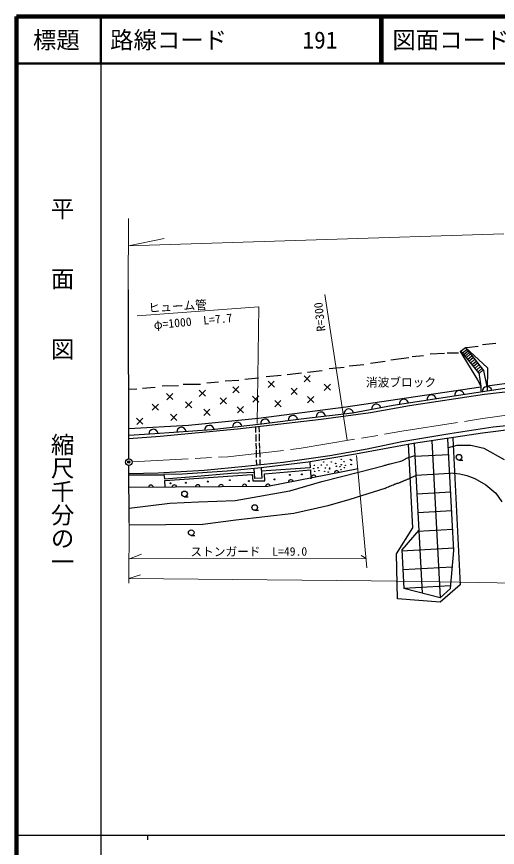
# Model space of a CAD drawing. Units: millimetres, scale not verified. Extents: x 40000 to 680000, y 20000 to 380000.
# Drawn here: x 40000 to 142840, y 202409 to 380000 of the extents above; entities that cross this region are included whole.
import ezdxf
from ezdxf.enums import TextEntityAlignment as Align

# ---------------------------------------------------------------- set-up
doc = ezdxf.new("R2010")
doc.units = ezdxf.units.MM
doc.header["$LTSCALE"] = 1000
doc.header["$PDMODE"] = 32
doc.header["$PDSIZE"] = 500
doc.linetypes.add('CHAIN', pattern=[18.5, 12, -1.5, 3.5, -1.5])
for name, color, linetype, lineweight in [('M-BGD', 7, 'Continuous', 25), ('M-BMK', 2, 'CHAIN', 13), ('M-BMK-ROW', 30, 'Continuous', 25), ('M-BMK-SRVR', 3, 'Continuous', 25), ('M-OTRS', 6, 'Continuous', 25), ('M-STR-HTXT', 7, 'Continuous', 13), ('M-TTL', 2, 'Continuous', 140), ('M-TTL-BAND', 7, 'Continuous', 25), ('M-TTL-LINE', 7, 'Continuous', 50), ('M-TTL-TXT', 7, 'Continuous', 50)]:
    doc.layers.add(name, color=color, linetype=linetype, lineweight=lineweight)
doc.styles.add('@ＭＳ ゴシック', font='')
doc.styles.add('ＭＳ ゴシック', font='')
doc.styles.get('@ＭＳ ゴシック').set_extended_font_data('@MS Gothic')
doc.styles.get('ＭＳ ゴシック').set_extended_font_data('MS Gothic')

msp = doc.modelspace()

# ---------------------------------------------------------------- linework, layer by layer
at = {"layer": 'M-BGD'}
for p, q in [((63994, 285471), (63937, 321611)), ((134869, 308433), (136004, 309243)), ((136004, 309243), (140731, 304934)), ((136004, 309243), (139897, 304332)), ((138719, 309490), (136217, 309212)), ((142473, 310093), (139646, 309815)), ((127066, 307498), (124610, 307289)), ((131560, 308008), (128433, 307869)), ((134549, 308077), (132116, 308031)), ((134869, 308433), (138599, 302386)), ((138900, 303845), (135032, 308549)), ((135403, 308098), (136297, 308874)), ((135677, 307766), (136564, 308537)), ((135956, 307426), (136837, 308192)), ((136197, 307133), (137073, 307895)), ((136518, 306743), (137387, 307499)), ((114277, 305552), (111149, 305274)), ((118818, 306247), (115690, 305853)), ((123869, 307058), (120046, 306594)), ((136806, 306392), (137670, 307142)), ((137129, 305999), (137986, 306743)), ((137458, 305600), (138307, 306338)), ((137739, 305258), (138582, 305991)), ((138067, 304859), (138893, 305578)), ((100956, 303791), (97874, 303443)), ((105358, 304301), (102207, 303953)), ((110037, 304996), (106863, 304718)), ((138400, 304454), (139229, 305174)), ((138701, 304088), (139523, 304803)), ((138900, 303845), (139271, 300996)), ((138919, 303699), (139795, 304460)), ((139897, 304332), (140668, 300476)), ((140731, 304934), (140661, 299999)), ((87518, 302239), (84576, 302077)), ((91712, 302702), (88792, 302447)), ((96623, 303258), (93380, 302980)), ((93783, 302075), (95134, 300775)), ((95109, 302101), (93808, 300750)), ((101474, 303234), (102826, 301933)), ((102800, 303259), (101500, 301908)), ((138599, 302386), (139271, 300996)), ((140676, 301068), (147245, 301949)), ((65740, 300362), (63971, 300314)), ((69609, 300686), (66945, 300524)), ((74614, 301080), (71115, 301011)), ((79363, 301335), (75656, 301335)), ((79048, 300129), (80399, 298829)), ((80374, 300155), (79073, 298803)), ((83209, 301822), (80660, 301613)), ((86230, 300871), (87581, 299570)), ((87556, 300896), (86255, 299545)), ((98694, 300546), (100045, 299246)), ((100020, 300572), (98720, 299220)), ((105784, 301427), (107135, 300126)), ((107110, 301452), (105809, 300101)), ((131097, 299621), (139276, 300872)), ((145357, 300652), (133588, 298891)), ((139271, 300996), (139317, 299791)), ((151315, 300526), (140056, 299228)), ((72098, 299434), (73449, 298134)), ((73423, 299460), (72123, 298108)), ((83542, 298507), (84894, 297207)), ((84868, 298533), (83568, 297182)), ((90493, 298878), (91844, 297578)), ((91819, 298904), (90518, 297552)), ((102216, 298786), (103567, 297485)), ((103542, 298811), (102241, 297460)), ((110431, 296563), (131097, 299621)), ((133588, 298891), (120567, 296852)), ((140056, 299228), (124070, 296773)), ((68993, 297164), (70344, 295863)), ((70319, 297189), (69018, 295838)), ((76129, 297673), (77480, 296373)), ((77455, 297699), (76154, 296348)), ((87203, 296608), (88554, 295307)), ((88529, 296633), (87228, 295282)), ((95219, 297905), (96570, 296605)), ((96545, 297930), (95244, 296579)), ((120567, 296852), (111856, 295230)), ((124070, 296773), (115683, 295336)), ((72932, 294986), (74283, 293685)), ((74257, 295011), (72957, 293660)), ((80021, 296052), (81372, 294751)), ((81347, 296077), (80046, 294726)), ((91712, 294153), (110431, 296563)), ((111856, 295230), (101987, 294118)), ((115683, 295336), (105119, 293853)), ((65657, 294152), (67008, 292851)), ((66983, 294177), (65682, 292826)), ((76791, 292670), (91712, 294153)), ((105119, 293853), (87233, 291815)), ((101987, 294118), (92395, 292867)), ((63984, 291949), (76791, 292670)), ((81738, 291663), (69598, 290829)), ((87233, 291815), (70737, 290239)), ((92395, 292867), (81738, 291663)), ((91100, 292255), (91128, 291120)), ((91831, 292339), (91859, 291202)), ((141966, 292234), (132699, 290797)), ((149000, 292135), (139687, 290953)), ((149936, 293022), (141966, 292234)), ((69598, 290829), (63986, 290454)), ((70737, 290239), (63987, 289727)), ((91139, 290699), (91178, 289150)), ((91870, 290781), (91909, 289232)), ((132699, 290797), (122413, 289083)), ((139687, 290953), (124929, 288775)), ((133199, 272455), (132270, 289779)), ((91186, 288835), (91217, 287586)), ((91916, 288917), (91948, 287668)), ((124929, 288775), (112464, 286435)), ((122413, 289083), (114953, 287508)), ((125031, 288775), (126731, 256752)), ((128814, 289300), (130595, 255744)), ((132394, 287869), (134202, 288425)), ((134202, 288425), (135453, 288425)), ((135453, 288425), (137167, 288379)), ((137167, 288379), (139947, 287730)), ((139947, 287730), (144303, 285320)), ((91222, 287397), (91263, 285764)), ((91952, 287479), (91993, 285846)), ((106983, 286117), (97021, 284681)), ((112464, 286435), (102363, 284744)), ((114953, 287508), (106983, 286117)), ((132455, 286320), (125182, 285934)), ((97021, 284681), (88866, 283847)), ((91276, 285246), (91304, 284096)), ((92006, 285328), (92035, 284171)), ((102363, 284744), (92308, 283562)), ((102700, 284784), (102780, 283539)), ((134627, 285210), (135427, 285210)), ((64080, 271851), (64000, 284071)), ((70285, 282411), (64012, 282273)), ((80108, 282967), (70285, 282411)), ((85057, 282821), (75511, 282196)), ((77851, 281663), (85914, 282404)), ((88866, 283847), (80108, 282967)), ((92308, 283562), (85057, 282821)), ((85914, 282404), (90793, 282636)), ((90730, 283401), (90907, 281269)), ((92300, 283562), (92424, 281338)), ((102780, 283539), (92340, 282846)), ((93050, 282288), (102896, 283145)), ((113092, 283357), (93739, 279560)), ((102896, 283145), (102919, 281223)), ((105288, 280594), (113443, 282679)), ((113443, 282679), (118430, 283991)), ((132777, 282448), (134781, 282262)), ((71527, 281987), (64014, 281943)), ((75511, 282196), (71480, 282103)), ((71480, 282103), (71619, 281199)), ((71619, 281199), (77851, 281663)), ((71712, 280829), (90385, 282126)), ((71781, 279462), (71712, 280829)), ((90385, 282126), (90501, 280782)), ((90501, 280782), (93073, 280782)), ((92424, 281338), (90907, 281269)), ((93073, 280782), (93050, 282288)), ((98430, 278602), (105288, 280594)), ((132670, 282326), (125394, 281939)), ((134781, 282262), (136321, 281891)), ((136321, 281891), (138036, 281243)), ((138036, 281243), (140376, 279945)), ((93739, 279560), (64031, 279327)), ((118734, 279161), (111265, 276748)), ((140376, 279945), (142473, 278150)), ((75919, 277379), (76719, 277379)), ((86754, 276563), (98430, 278602)), ((132884, 278331), (125606, 277945)), ((142473, 278150), (143816, 276296)), ((64060, 274903), (72807, 276007)), ((72807, 276007), (78877, 276285)), ((78877, 276285), (86754, 276563)), ((106539, 275451), (99264, 273783)), ((111265, 276748), (106539, 275451)), ((99264, 273783), (86893, 272393)), ((90932, 274460), (91732, 274460)), ((133098, 274337), (125818, 273951)), ((86893, 272393), (79850, 271466)), ((133530, 265899), (133199, 272455)), ((79850, 271466), (64003, 271281)), ((126017, 270192), (122402, 266030)), ((133306, 270342), (125802, 269944)), ((77355, 269085), (78155, 269085)), ((122402, 266030), (122832, 257770)), ((133507, 266347), (122408, 265758)), ((132783, 257784), (133530, 265899)), ((133201, 262326), (122620, 261764)), ((132831, 258300), (122832, 257770)), ((130595, 255744), (122832, 257770)), ((130595, 255744), (132783, 257784))]:
    msp.add_line(p, q, dxfattribs=at)
for points in [[(118430, 283991), (118611, 284042), (118792, 284093), (118974, 284145), (119155, 284196), (119337, 284248), (119518, 284298), (119700, 284348), (119882, 284396), (120174, 284468), (120467, 284533), (120762, 284594), (121056, 284656), (121349, 284721), (121641, 284793), (121929, 284875), (122213, 284970), (122370, 285034), (122524, 285106), (122675, 285185), (122824, 285266), (122973, 285349), (123123, 285430), (123275, 285507), (123429, 285579), (123642, 285667), (123857, 285751), (124074, 285832), (124292, 285910), (124510, 285985), (124729, 286060), (124948, 286133), (125167, 286208)], [(118734, 279161), (118999, 279271), (119265, 279383), (119530, 279495), (119795, 279607), (120060, 279718), (120327, 279827), (120594, 279934), (120862, 280039), (121004, 280092), (121148, 280143), (121292, 280193), (121436, 280242), (121580, 280291), (121724, 280340), (121867, 280391), (122010, 280444), (122125, 280488), (122239, 280534), (122354, 280580), (122467, 280627), (122581, 280674), (122695, 280722), (122808, 280769), (122922, 280816), (123066, 280874), (123210, 280932), (123354, 280989), (123499, 281047), (123643, 281106), (123786, 281165), (123929, 281226), (124071, 281289), (124238, 281366), (124404, 281445), (124570, 281526), (124735, 281608), (124899, 281691), (125064, 281775), (125229, 281857), (125394, 281939)]]:
    msp.add_lwpolyline(points, dxfattribs=at)
for centre, radius in [((134627, 285810), 600), ((105214, 284153), 51.7), ((105701, 284778), 51.7), ((106396, 284153), 51.7), ((107322, 284778), 51.7), ((108249, 284477), 51.7), ((109431, 285357), 51.7), ((109431, 284199), 51.7), ((110056, 284871), 51.7), ((111377, 285357), 51.7), ((111562, 284245), 51.7), ((111632, 285172), 51.7), ((103523, 283388), 51.7), ((103708, 284083), 51.7), ((103731, 282786), 51.7), ((104450, 283550), 51.7), ((104681, 282925), 51.7), ((105886, 282809), 51.7), ((106071, 283504), 51.7), ((106651, 282623), 51.7), ((106929, 283527), 51.7), ((106952, 283295), 51.7), ((108411, 283898), 51.7), ((109153, 283805), 51.7), ((109361, 283156), 51.7), ((110126, 283597), 51.7), ((110311, 284083), 51.7), ((80893, 280611), 100), ((85614, 280914), 100), ((89704, 280704), 100), ((95196, 281078), 100), ((98468, 282036), 100), ((101015, 282153), 100), ((72923, 280237), 100), ((76219, 280354), 100), ((75919, 277979), 600), ((90932, 275060), 600), ((77355, 269685), 600)]:
    msp.add_circle(centre, radius, dxfattribs=at)
for centre, radius, start, end in [((140645, 299947), 1000, 8.5087, 188.5087), ((128782, 298138), 1000, 8.89932, 188.89932), ((134711, 299059), 1000, 8.5087, 188.5087), ((116944, 296178), 1000, 10.54603, 190.54603), ((122854, 297210), 1000, 8.89932, 188.89932), ((105075, 294466), 1000, 6.42875, 186.42875), ((111037, 295139), 1000, 7.11818, 186.46177), ((87208, 292281), 1000, 6.44953, 186.44953), ((93169, 292968), 1000, 7.42937, 187.21777), ((99118, 293744), 1000, 7.43141, 187.43141), ((69273, 290807), 1000, 3.89232, 183.81409), ((75259, 291217), 1000, 3.93018, 183.93018), ((81244, 291629), 1000, 5.19163, 183.94201), ((108465, 282449), 500, 11.0989, 191.0989), ((98652, 280524), 500, 11.0989, 191.0989), ((103558, 281487), 500, 11.0989, 191.0989), ((68746, 279364), 500, 0.44902, 180.44902), ((73746, 279404), 500, 0.44902, 180.44902), ((78746, 279443), 500, 0.44902, 180.44902), ((83746, 279482), 500, 0.44902, 180.44902), ((88746, 279521), 500, 0.44902, 180.44902), ((93745, 279562), 500, 11.09232, 180.59742)]:
    msp.add_arc(centre, radius, start, end, dxfattribs=at)
at = {"layer": 'M-BMK'}
for p, q in [((139253, 293992), (147132, 295141)), ((122433, 291351), (139253, 293992)), ((100470, 287644), (122433, 291351)), ((64694, 284809), (85179, 285929)), ((85179, 285929), (100470, 287644))]:
    msp.add_line(p, q, dxfattribs=at)
at = {"layer": 'M-BMK-ROW'}
for p, q in [((133276, 289918), (134877, 258508)), ((124742, 270737), (123831, 288609)), ((121288, 265193), (124742, 270737)), ((121508, 255515), (121288, 265193)), ((134877, 258508), (130616, 254860)), ((130616, 254860), (121508, 255515))]:
    msp.add_line(p, q, dxfattribs=at)
at = {"layer": 'M-BMK-SRVR'}
msp.add_circle((63995, 284771), 700, dxfattribs=at)
at = {"layer": 'M-OTRS'}
msp.add_point((63995, 284768), dxfattribs=at)
at = {"layer": 'M-STR-HTXT'}
for p, q in [((63941, 336814), (63849, 321245)), ((63907, 331013), (144195, 333570)), ((63907, 331013), (71568, 332547)), ((105921, 320596), (110740, 289459)), ((65795, 316009), (91835, 317955)), ((91835, 317955), (91464, 292986)), ((114921, 262171), (112733, 286215)), ((64080, 271851), (63988, 258877)), ((64140, 264123), (66720, 265101)), ((114751, 264132), (113686, 264786)), ((64140, 264123), (114742, 264139)), ((63995, 259895), (66521, 260701)), ((63995, 259895), (115862, 259366)), ((115862, 259366), (126537, 259231)), ((126537, 259231), (169077, 258506))]:
    msp.add_line(p, q, dxfattribs=at)
at = {"layer": 'M-TTL'}
for p, q in [((40000, 380000), (40000, 20000)), ((680000, 380000), (40000, 380000))]:
    msp.add_line(p, q, dxfattribs=at)
at = {"layer": 'M-TTL-BAND'}
for p, q in [((58000, 370000), (58000, 20000)), ((40000, 205000), (579000, 205000)), ((68000, 205000), (68000, 204000))]:
    msp.add_line(p, q, dxfattribs=at)
at = {"layer": 'M-TTL-LINE'}
for p, q in [((58000, 380000), (58000, 370000)), ((117750, 380000), (117750, 370000)), ((118250, 380000), (118250, 370000)), ((40000, 370000), (680000, 370000))]:
    msp.add_line(p, q, dxfattribs=at)

# ---------------------------------------------------------------- texts
at = {"layer": 'M-BGD', "style": 'ＭＳ ゴシック'}
msp.add_text('消波ブロック', height=1833, dxfattribs=at).set_placement((122225, 301822), align=Align.MIDDLE_CENTER)
at = {"layer": 'M-STR-HTXT', "style": 'ＭＳ ゴシック'}
for s, rotation, p in [('ヒューム管', 3.458, (74436, 318083)), ('R=300', 96.012, (104803, 315815)), ('φ=1000\u3000L=7.7', 5.247, (77726, 314862)), ('ストンガード\u3000L=49.0', 0.265, (89665, 265633))]:
    msp.add_text(s, height=1833, rotation=rotation, dxfattribs=at).set_placement(p, align=Align.MIDDLE_CENTER)
at = {"layer": 'M-TTL-BAND', "style": '@ＭＳ ゴシック'}
for s, p in [('平\u3000\u3000面\u3000\u3000図', (49777, 306475)), ('縮尺千分の一', (49777, 261030))]:
    msp.add_text(s, height=3666, rotation=270, dxfattribs=at).set_placement(p, align=Align.MIDDLE_RIGHT)
at = {"layer": 'M-TTL-TXT', "style": 'ＭＳ ゴシック'}
msp.add_text('標題', height=3666, dxfattribs=at).set_placement((48500, 375000), align=Align.MIDDLE_CENTER)
for s, p in [('路線コード', (60000, 375000)), ('191', (101142, 375000)), ('図面コード', (120380, 375000))]:
    msp.add_text(s, height=3666, dxfattribs=at).set_placement(p, align=Align.MIDDLE_LEFT)

doc.saveas('drawing.dxf')
